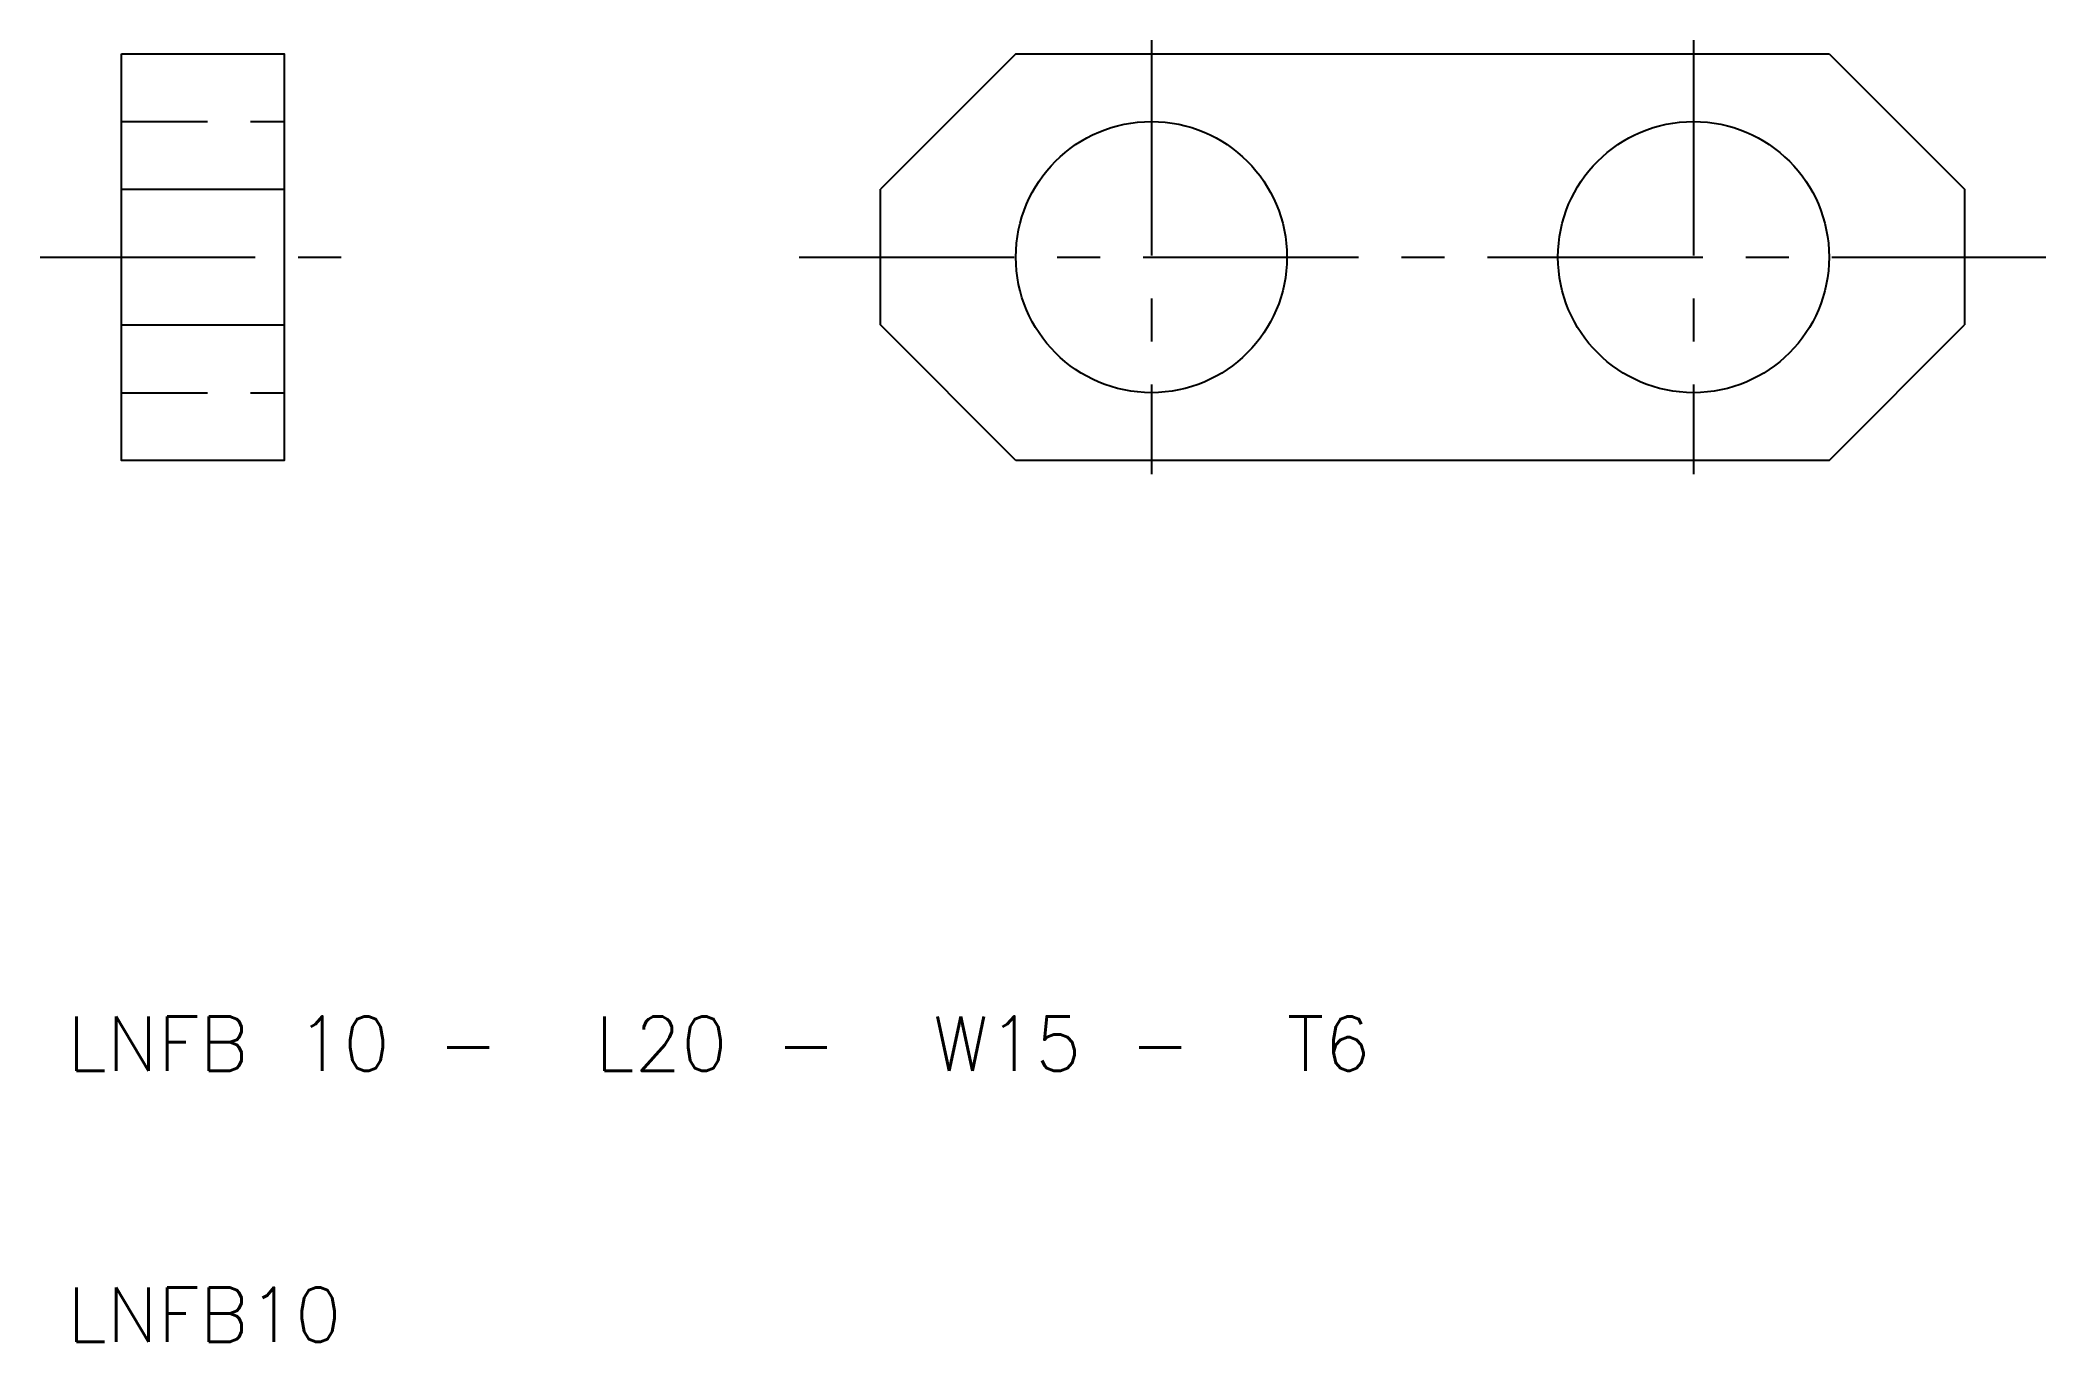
# Model space of a CAD drawing. Extents: x 9 to 83, y 10 to 58.
import ezdxf

# ---------------------------------------------------------------- set-up
doc = ezdxf.new("R2010")
doc.units = 0
doc.header["$LTSCALE"] = 0.25
doc.linetypes.add('CENTER', pattern=[50.8, 31.75, -6.35, 6.35, -6.35])
doc.linetypes.add('DASHED', pattern=[19.05, 12.7, -6.35])
doc.layers.get('0').update_dxf_attribs({"linetype": 'CONTINUOUS'})
doc.layers.add('CENTER', color=1, linetype='CENTER')
doc.styles.get("Standard").update_dxf_attribs({"font": 'txt.shx', "bigfont": 'extfont.shx'})

msp = doc.modelspace()

# ---------------------------------------------------------------- linework, layer by layer
for p, q in [((45, 57.5), (40, 52.5)), ((75, 57.5), (80, 52.5)), ((12, 52.5), (18, 52.5)), ((12, 47.5), (18, 47.5)), ((45, 42.5), (40, 47.5)), ((75, 42.5), (80, 47.5))]:
    msp.add_line(p, q)
at = {"color": 3, "linetype": 'DASHED'}
for p, q in [((12, 55), (18, 55)), ((12, 45), (18, 45))]:
    msp.add_line(p, q, dxfattribs=at)
msp.add_lwpolyline([(12, 57.5), (18, 57.5), (18, 42.5), (12, 42.5)], close=True)
for points in [[(45, 57.5), (75, 57.5)], [(40, 47.5), (40, 52.5)], [(80, 52.5), (80, 47.5)], [(75, 42.5), (45, 42.5)]]:
    msp.add_lwpolyline(points)
for centre in [(50, 50), (70, 50)]:
    msp.add_circle(centre, 5)
at = {"layer": 'CENTER', "color": 1, "linetype": 'CENTER'}
for p, q in [((50, 58), (50, 42)), ((70, 58), (70, 42)), ((9, 50), (21, 50)), ((37, 50), (83, 50))]:
    msp.add_line(p, q, dxfattribs=at)

# ---------------------------------------------------------------- texts
for s, p in [('LNFB 10 -  L20 -  W15 -  T6', (10, 20)), ('LNFB10', (10, 10))]:
    msp.add_text(s, height=2).set_placement(p)

doc.saveas('drawing.dxf')
